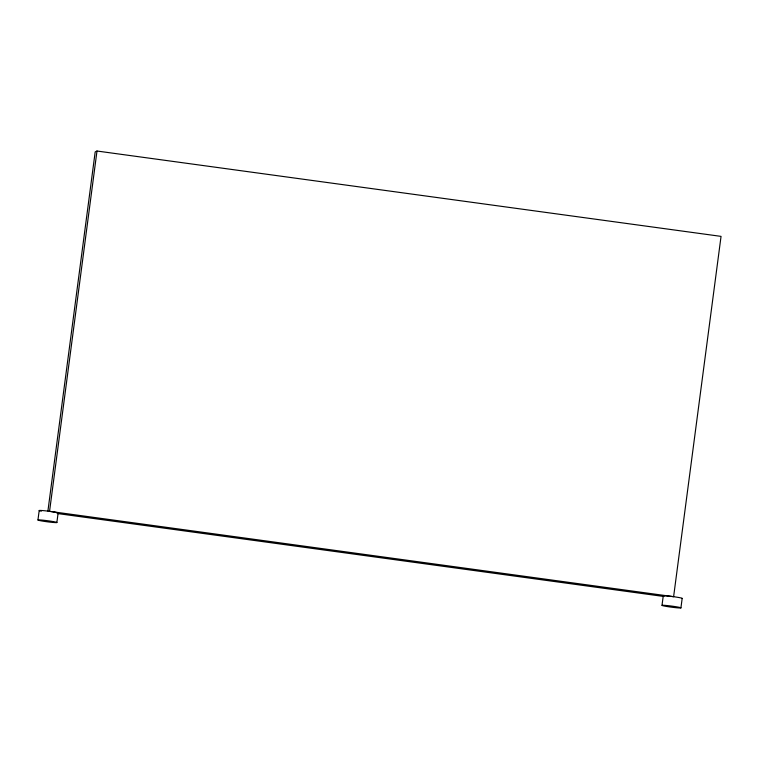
<?xml version="1.0" encoding="UTF-8"?>
<svg xmlns="http://www.w3.org/2000/svg" width="759" height="759" viewBox="0 0 759 759"><rect width="100%" height="100%" fill="white"/><g stroke="black" fill="none" stroke-linecap="round" stroke-linejoin="round"><path stroke-width="1.14" d="M37.95 519.962L39.202 510.484M47.912 511.035L95.188 151.895L96.991 151.022L721.05 236.381L673.612 596.697L49.553 511.338L96.991 151.022M56.859 522.553A9.582 0.55 7.5 0 0 43.453 520.238A9.582 0.55 7.5 0 0 41.897 520.987A9.582 0.55 7.5 0 0 56.859 522.553L58.111 513.075M662.009 605.321L663.262 595.843M680.918 607.912A9.582 0.55 7.5 0 0 667.512 605.597A9.582 0.55 7.5 0 0 665.956 606.346A9.582 0.55 7.5 0 0 680.918 607.912L682.17 598.424M57.143 513.492L663.603 596.451M41.328 511.168A9.582 0.55 7.5 0 1 47.077 511.025A9.582 0.55 7.5 0 1 57.551 513.141M664.078 596.232A9.582 0.55 7.5 0 1 672.37 596.536A9.582 0.55 7.5 0 1 681.61 598.5"/></g></svg>
